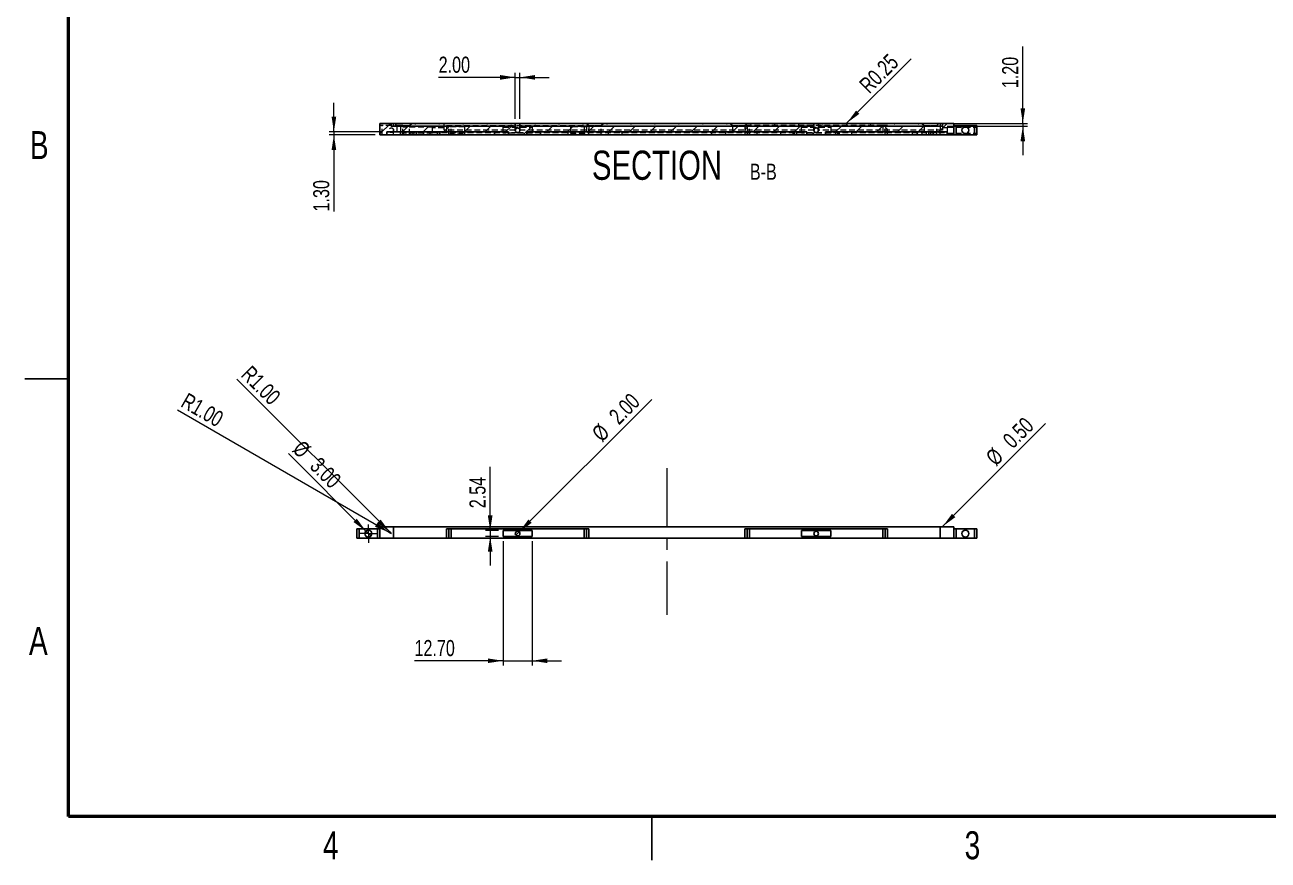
# Model space of a CAD drawing. Header units: millimetres. Extents: x 3 to 556, y 3 to 429.
# Drawn here: x 3.2 to 273.9, y 3.2 to 185 of the extents above; entities that cross this region are included whole.
import ezdxf

# ---------------------------------------------------------------- set-up
doc = ezdxf.new("R2010")
doc.units = ezdxf.units.MM
doc.linetypes.add('CENTERX2', pattern=[20.32, 12.7, -2.54, 2.54, -2.54])
doc.linetypes.add('HIDDEN', pattern=[1.905, 1.27, -0.635])
doc.styles.add('SLDTEXTSTYLE0', font='TXT', dxfattribs={"width": 0.75})
doc.dimstyles.new('SLDDIMSTYLE0', dxfattribs={"dimtxt": 3.5, "dimasz": 3.302, "dimexe": 0, "dimexo": 0.0625, "dimgap": 0.875, "dimtad": 1, "dimlfac": 2, "dimrnd": 1e-09, "dimzin": 0, "dimdsep": 46, "dimtxsty": 'SLDTEXTSTYLE0', "dimblk1": 'NONE', "dimsah": 1, "dimcen": 0, "dimadec": 0, "dimazin": 0, "dimtfac": 1, "dimtmove": 0, "dimatfit": 3, "dimldrblk": 'NONE', "dimfxl": 1, "dimfrac": 2, "dimtolj": 1, "dimtzin": 12, "dimarcsym": 0})
doc.dimstyles.new('SLDDIMSTYLE1', dxfattribs={"dimtxt": 3.5, "dimasz": 3.302, "dimexe": 0, "dimexo": 0.0625, "dimgap": 0.875, "dimtad": 1, "dimlfac": 2, "dimrnd": 1e-09, "dimzin": 4, "dimdsep": 46, "dimtxsty": 'SLDTEXTSTYLE0', "dimblk1": 'NONE', "dimsah": 1, "dimcen": 0, "dimadec": 0, "dimazin": 1, "dimtfac": 1, "dimtmove": 0, "dimatfit": 3, "dimldrblk": 'NONE', "dimfxl": 1, "dimfrac": 2, "dimtolj": 1, "dimtzin": 12, "dimarcsym": 0})
doc.dimstyles.new('SLDDIMSTYLE11', dxfattribs={"dimtxt": 3.5, "dimasz": 3.302, "dimexe": 0, "dimexo": 0.0625, "dimgap": 0.875, "dimtad": 1, "dimlfac": 2, "dimrnd": 1e-09, "dimdsep": 46, "dimtxsty": 'SLDTEXTSTYLE0', "dimsah": 1, "dimcen": 0, "dimadec": 0, "dimazin": 2, "dimtfac": 1, "dimtofl": 0, "dimtmove": 0, "dimatfit": 3, "dimfxl": 1, "dimfrac": 2, "dimtolj": 1, "dimtzin": 12, "dimarcsym": 0})
doc.dimstyles.new('SLDDIMSTYLE2', dxfattribs={"dimtxt": 3.5, "dimasz": 3.302, "dimexe": 0, "dimexo": 0.0625, "dimgap": 0.875, "dimtad": 1, "dimlfac": 2, "dimrnd": 1e-09, "dimzin": 4, "dimdsep": 46, "dimtxsty": 'SLDTEXTSTYLE0', "dimsah": 1, "dimcen": 0, "dimadec": 0, "dimazin": 1, "dimtfac": 1, "dimtofl": 0, "dimtmove": 0, "dimatfit": 3, "dimfxl": 1, "dimfrac": 2, "dimtolj": 1, "dimtzin": 12, "dimarcsym": 0})
doc.dimstyles.new('SLDDIMSTYLE3', dxfattribs={"dimtxt": 3.5, "dimasz": 3.302, "dimexe": 0, "dimexo": 0.0625, "dimgap": 0.875, "dimtad": 1, "dimlfac": 2, "dimrnd": 1e-09, "dimzin": 12, "dimdsep": 46, "dimtxsty": 'SLDTEXTSTYLE0', "dimsah": 1, "dimcen": 0.09, "dimadec": 0, "dimazin": 3, "dimtfac": 1, "dimtmove": 0, "dimatfit": 0, "dimfxl": 1, "dimfrac": 2, "dimtolj": 1, "dimtzin": 12, "dimarcsym": 0})
doc.dimstyles.new('SLDDIMSTYLE4', dxfattribs={"dimtxt": 3.5, "dimasz": 3.302, "dimexe": 0, "dimexo": 0.0625, "dimgap": 0.875, "dimtad": 1, "dimlfac": 2, "dimrnd": 1e-09, "dimzin": 4, "dimdsep": 46, "dimtxsty": 'SLDTEXTSTYLE0', "dimsah": 1, "dimcen": 0.09, "dimadec": 0, "dimazin": 1, "dimtfac": 1, "dimtmove": 0, "dimatfit": 0, "dimfxl": 1, "dimfrac": 2, "dimtolj": 1, "dimtzin": 12, "dimarcsym": 0})
doc.dimstyles.new('SLDDIMSTYLE5', dxfattribs={"dimtxt": 3.5, "dimasz": 3.302, "dimexe": 0, "dimexo": 0.0625, "dimgap": 0.875, "dimtad": 1, "dimlfac": 2, "dimrnd": 1e-09, "dimzin": 4, "dimdsep": 46, "dimtxsty": 'SLDTEXTSTYLE0', "dimblk1": 'NONE', "dimsah": 1, "dimcen": 0, "dimadec": 0, "dimazin": 1, "dimtfac": 1, "dimtmove": 0, "dimatfit": 3, "dimldrblk": 'NONE', "dimfxl": 1, "dimfrac": 2, "dimtolj": 1, "dimtzin": 12, "dimarcsym": 0})

# ---------------------------------------------------------------- blocks, each defined once
blk = doc.blocks.new('_D')
at = {"color": 7, "linetype": 'Continuous', "lineweight": 0}
for q in [(225.42, 98.23), (202.88, 75.69)]:
    blk.add_line((203.05, 75.86), q, dxfattribs=at)
at = {"color": 7, "linetype": 'Continuous', "lineweight": 18}
blk.add_solid([(203.05, 75.86), (205.75, 77.84), (205.03, 78.56)], dxfattribs=at)
at = {"color": 7, "linetype": 'Continuous', "lineweight": 18, "char_height": 3.5, "attachment_point": 1, "rotation": 45, "style": 'SLDTEXTSTYLE0'}
for s, insert in [('0.50', (215.8, 95.05)), ('%%c', (212.11, 91.28))]:
    blk.add_mtext(s, dxfattribs=dict(at, insert=insert))
blk = doc.blocks.new('_None')
blk = doc.blocks.new('_D_1')
at = {"color": 7, "linetype": 'Continuous', "lineweight": 0}
for q in [(60.55, 91.69), (78.5, 73.75)]:
    blk.add_line((77.43, 74.81), q, dxfattribs=at)
at = {"color": 7, "linetype": 'Continuous', "lineweight": 18}
blk.add_solid([(77.43, 74.81), (75.46, 77.5), (74.74, 76.78)], dxfattribs=at)
at = {"color": 7, "linetype": 'Continuous', "lineweight": 18, "char_height": 3.5, "attachment_point": 1, "rotation": 315, "style": 'SLDTEXTSTYLE0'}
for s, insert in [('%%c', (63.72, 94.85)), ('3.00', (67.49, 91.16))]:
    blk.add_mtext(s, dxfattribs=dict(at, insert=insert))
blk = doc.blocks.new('_D_2')
at = {"color": 7, "linetype": 'Continuous', "lineweight": 0}
for q in [(49.33, 107.91), (82.96, 74.28)]:
    blk.add_line((82.61, 74.63), q, dxfattribs=at)
at = {"color": 7, "linetype": 'Continuous', "lineweight": 18}
blk.add_solid([(82.61, 74.63), (80.64, 77.32), (79.92, 76.6)], dxfattribs=at)
at = {"color": 7, "linetype": 'Continuous', "lineweight": 18, "insert": (52.51, 111.1), "char_height": 3.5, "attachment_point": 1, "rotation": 315, "style": 'SLDTEXTSTYLE0'}
blk.add_mtext('R1.00', dxfattribs=at)
blk = doc.blocks.new('_D_3')
at = {"color": 7, "linetype": 'Continuous', "lineweight": 0}
for q in [(36.39, 101.17), (82.96, 74.28)]:
    blk.add_line((82.53, 74.53), q, dxfattribs=at)
at = {"color": 7, "linetype": 'Continuous', "lineweight": 18}
blk.add_solid([(82.53, 74.53), (79.93, 76.62), (79.42, 75.74)], dxfattribs=at)
at = {"color": 7, "linetype": 'Continuous', "lineweight": 18, "insert": (38.64, 105.07), "char_height": 3.5, "attachment_point": 1, "rotation": 330, "style": 'SLDTEXTSTYLE0'}
blk.add_mtext('R1.00', dxfattribs=at)
blk = doc.blocks.new('_D_4')
at = {"color": 7, "linetype": 'Continuous', "lineweight": 0}
for p, q in [((104.49, 74.91), (104.49, 88.84)), ((106.29, 74.91), (103.49, 74.91)), ((106.29, 73.64), (103.49, 73.64)), ((104.49, 74.91), (104.49, 73.64)), ((104.49, 73.64), (104.49, 67.29))]:
    blk.add_line(p, q, dxfattribs=at)
at = {"color": 7, "linetype": 'Continuous', "lineweight": 18}
for points in [[(104.49, 74.91), (105, 78.21), (103.98, 78.21)], [(104.49, 73.64), (103.98, 70.34), (105, 70.34)]]:
    blk.add_solid(points, dxfattribs=at)
at = {"color": 7, "linetype": 'Continuous', "lineweight": 18, "insert": (99.98, 79.79), "char_height": 3.5, "attachment_point": 1, "rotation": 90, "style": 'SLDTEXTSTYLE0'}
blk.add_mtext('2.54', dxfattribs=at)
blk = doc.blocks.new('_D_5')
at = {"color": 7, "linetype": 'Continuous', "lineweight": 0}
for p, q in [((107.29, 72.64), (107.29, 45.58)), ((113.64, 72.64), (113.64, 45.58)), ((107.29, 46.58), (88.01, 46.58)), ((107.29, 46.58), (113.64, 46.58)), ((113.64, 46.58), (119.99, 46.58))]:
    blk.add_line(p, q, dxfattribs=at)
at = {"color": 7, "linetype": 'Continuous', "lineweight": 18}
for points in [[(107.29, 46.58), (103.99, 47.09), (103.99, 46.08)], [(113.64, 46.58), (116.94, 46.08), (116.94, 47.09)]]:
    blk.add_solid(points, dxfattribs=at)
at = {"color": 7, "linetype": 'Continuous', "lineweight": 18, "insert": (88.01, 51.1), "char_height": 3.5, "attachment_point": 1, "style": 'SLDTEXTSTYLE0'}
blk.add_mtext('12.70', dxfattribs=at)
blk = doc.blocks.new('_D_6')
at = {"color": 7, "linetype": 'Continuous', "lineweight": 0}
for q in [(139.66, 103.47), (110.11, 73.92)]:
    blk.add_line((110.82, 74.63), q, dxfattribs=at)
at = {"color": 7, "linetype": 'Continuous', "lineweight": 18}
blk.add_solid([(110.82, 74.63), (113.51, 76.6), (112.79, 77.32)], dxfattribs=at)
at = {"color": 7, "linetype": 'Continuous', "lineweight": 18, "char_height": 3.5, "attachment_point": 1, "rotation": 45, "style": 'SLDTEXTSTYLE0'}
for s, insert in [('2.00', (130.04, 100.29)), ('%%c', (126.34, 96.52))]:
    blk.add_mtext(s, dxfattribs=dict(at, insert=insert))
blk = doc.blocks.new('SW_CENTERMARKSYMBOL_0')
at = {"color": 0, "linetype": 'Continuous', "lineweight": 18}
for p, q in [((-1.25, 0), (-2, 0)), ((0, 0), (-1.25, 0)), ((0, 1.25), (0, 2)), ((0, 0), (0, 1.25)), ((0, 0), (0, -1.25)), ((0, 0), (1.25, 0)), ((1.25, 0), (2, 0)), ((0, -1.25), (0, -2))]:
    blk.add_line(p, q, dxfattribs=at)
blk = doc.blocks.new('_D_51')
at = {"color": 7, "linetype": 'Continuous', "lineweight": 0}
for p, q in [((70.46, 161.74), (70.46, 168.09)), ((80.96, 161.74), (69.46, 161.74)), ((79.46, 161.09), (69.46, 161.09)), ((70.46, 161.74), (70.46, 161.09)), ((70.46, 161.09), (70.46, 144.4))]:
    blk.add_line(p, q, dxfattribs=at)
at = {"color": 7, "linetype": 'Continuous', "lineweight": 18}
for points in [[(70.46, 161.74), (70.97, 165.04), (69.96, 165.04)], [(70.46, 161.09), (69.96, 157.79), (70.97, 157.79)]]:
    blk.add_solid(points, dxfattribs=at)
at = {"color": 7, "linetype": 'Continuous', "lineweight": 18, "insert": (65.95, 144.4), "char_height": 3.5, "attachment_point": 1, "rotation": 90, "style": 'SLDTEXTSTYLE0'}
blk.add_mtext('1.30', dxfattribs=at)
blk = doc.blocks.new('_D_52')
at = {"color": 7, "linetype": 'Continuous', "lineweight": 0}
for p, q in [((220.46, 163.59), (220.46, 180.29)), ((203.84, 163.59), (221.46, 163.59)), ((203.96, 162.99), (221.46, 162.99)), ((220.46, 163.59), (220.46, 162.99)), ((220.46, 162.99), (220.46, 156.64))]:
    blk.add_line(p, q, dxfattribs=at)
at = {"color": 7, "linetype": 'Continuous', "lineweight": 18}
for points in [[(220.46, 163.59), (220.97, 166.89), (219.96, 166.89)], [(220.46, 162.99), (219.96, 159.69), (220.97, 159.69)]]:
    blk.add_solid(points, dxfattribs=at)
at = {"color": 7, "linetype": 'Continuous', "lineweight": 18, "insert": (215.95, 171.24), "char_height": 3.5, "attachment_point": 1, "rotation": 90, "style": 'SLDTEXTSTYLE0'}
blk.add_mtext('1.20', dxfattribs=at)
blk = doc.blocks.new('_D_53')
at = {"color": 7, "linetype": 'Continuous', "lineweight": 0}
for q in [(196.12, 177.61), (182.1, 163.59)]:
    blk.add_line((182.18, 163.68), q, dxfattribs=at)
at = {"color": 7, "linetype": 'Continuous', "lineweight": 18}
blk.add_solid([(182.18, 163.68), (184.88, 165.66), (184.16, 166.37)], dxfattribs=at)
at = {"color": 7, "linetype": 'Continuous', "lineweight": 18, "insert": (184.56, 172.36), "char_height": 3.5, "attachment_point": 1, "rotation": 45, "style": 'SLDTEXTSTYLE0'}
blk.add_mtext('R0.25', dxfattribs=at)
blk = doc.blocks.new('_D_54')
at = {"color": 7, "linetype": 'Continuous', "lineweight": 0}
for p, q in [((109.96, 173.6), (93.27, 173.6)), ((109.96, 164.59), (109.96, 174.6)), ((109.96, 173.6), (110.96, 173.6)), ((110.96, 164.59), (110.96, 174.6)), ((110.96, 173.6), (117.31, 173.6))]:
    blk.add_line(p, q, dxfattribs=at)
at = {"color": 7, "linetype": 'Continuous', "lineweight": 18}
for points in [[(109.96, 173.6), (106.66, 174.11), (106.66, 173.09)], [(110.96, 173.6), (114.27, 173.09), (114.27, 174.11)]]:
    blk.add_solid(points, dxfattribs=at)
at = {"color": 7, "linetype": 'Continuous', "lineweight": 18, "insert": (93.27, 178.11), "char_height": 3.5, "attachment_point": 1, "style": 'SLDTEXTSTYLE0'}
blk.add_mtext('2.00', dxfattribs=at)
blk = doc.blocks.new('SW_NOTE_0_3')
at = {"color": 0, "linetype": 'Continuous', "lineweight": 0, "attachment_point": 2, "style": 'SLDTEXTSTYLE0'}
for s, insert, char_height in [('SECTION', (17.36, 8.19), 6.35), ('B-B', (40.51, 5.35), 3.5)]:
    blk.add_mtext(s, dxfattribs=dict(at, insert=insert, char_height=char_height))

msp = doc.modelspace()

# ---------------------------------------------------------------- hatches: boundary and pattern name
at = {"linetype": 'Continuous', "lineweight": 18}
h = msp.add_hatch(dxfattribs=at)
h.set_pattern_fill('ANSI31', style=0)
edge = h.paths.add_edge_path(flags=0)
edge.add_line((202.9649, 163.4675), (202.9649, 162.9925))
edge.add_line((202.9649, 162.9925), (175.9649, 162.9925))
edge.add_line((175.9649, 162.9925), (175.9649, 162.0925))
edge.add_arc((175.4649, 162.0925), 0.5, 180, 360, ccw=False)
edge.add_line((174.9649, 162.0925), (174.9649, 162.9925))
edge.add_line((174.9649, 162.9925), (110.9649, 162.9925))
edge.add_line((110.9649, 162.9925), (110.9649, 162.0925))
edge.add_arc((110.4649, 162.0925), 0.5, 180, 360, ccw=False)
edge.add_line((109.9649, 162.0925), (109.9649, 162.9925))
edge.add_line((109.9649, 162.9925), (82.9649, 162.9925))
edge.add_line((82.9649, 162.9925), (82.9649, 163.4675))
edge.add_arc((82.9649, 163.5925), 0.125, 180, 270, ccw=False)
edge.add_line((82.8399, 163.5925), (80.4649, 163.5925))
edge.add_line((80.4649, 163.5925), (80.4649, 161.0925))
edge.add_line((80.4649, 161.0925), (81.9649, 161.0925))
edge.add_line((81.9649, 161.0925), (81.9649, 161.7425))
edge.add_line((81.9649, 161.7425), (108.4649, 161.7425))
edge.add_line((108.4649, 161.7425), (108.4649, 161.0925))
edge.add_line((108.4649, 161.0925), (112.4649, 161.0925))
edge.add_line((112.4649, 161.0925), (112.4649, 161.7425))
edge.add_line((112.4649, 161.7425), (173.4649, 161.7425))
edge.add_line((173.4649, 161.7425), (173.4649, 161.0925))
edge.add_line((173.4649, 161.0925), (177.4649, 161.0925))
edge.add_line((177.4649, 161.0925), (177.4649, 161.7425))
edge.add_line((177.4649, 161.7425), (203.9649, 161.7425))
edge.add_line((203.9649, 161.7425), (203.9649, 161.0925))
edge.add_line((203.9649, 161.0925), (205.4649, 161.0925))
edge.add_line((205.4649, 161.0925), (205.4649, 163.5925))
edge.add_line((205.4649, 163.5925), (203.0899, 163.5925))
edge.add_arc((202.9649, 163.5925), 0.125, 270, 360, ccw=False)

# ---------------------------------------------------------------- linework, layer by layer
at = {"color": 7, "linetype": 'Continuous', "lineweight": 50}
for p, q in [((12.7, 12.7), (12.7, 419.1)), ((546.1, 12.7), (12.7, 12.7))]:
    msp.add_line(p, q, dxfattribs=at)
at = {"color": 7, "linetype": 'Continuous', "lineweight": 25}
for p, q in [((80.4649, 163.5925), (80.4649, 161.0925)), ((82.8399, 163.5925), (80.4649, 163.5925)), ((82.8399, 163.5925), (83.0899, 163.5925)), ((82.9649, 162.9925), (82.9649, 163.4675)), ((109.9649, 162.9925), (82.9649, 162.9925)), ((88.0573, 163.5925), (83.0899, 163.5925)), ((88.0573, 163.5925), (88.3073, 163.5925)), ((93.2747, 163.5925), (88.3073, 163.5925)), ((93.2747, 163.5925), (93.5247, 163.5925)), ((98.4921, 163.5925), (93.5247, 163.5925)), ((98.4921, 163.5925), (98.7421, 163.5925)), ((103.7094, 163.5925), (98.7421, 163.5925)), ((103.7094, 163.5925), (103.9594, 163.5925)), ((108.9268, 163.5925), (103.9594, 163.5925)), ((108.9268, 163.5925), (109.1768, 163.5925)), ((109.9649, 163.5925), (109.1768, 163.5925)), ((109.9649, 162.9925), (109.9649, 163.5925)), ((110.9649, 163.5925), (109.9649, 163.5925)), ((109.9649, 162.0925), (109.9649, 162.9925)), ((114.1442, 163.5925), (110.9649, 163.5925)), ((110.9649, 163.5925), (110.9649, 162.9925)), ((110.9649, 162.9925), (110.9649, 162.0925)), ((174.9649, 162.9925), (110.9649, 162.9925)), ((114.1442, 163.5925), (114.3942, 163.5925)), ((119.3616, 163.5925), (114.3942, 163.5925)), ((119.3616, 163.5925), (119.6116, 163.5925)), ((124.579, 163.5925), (119.6116, 163.5925)), ((124.579, 163.5925), (124.829, 163.5925)), ((129.7964, 163.5925), (124.829, 163.5925)), ((129.7964, 163.5925), (130.0464, 163.5925)), ((135.0138, 163.5925), (130.0464, 163.5925)), ((135.0138, 163.5925), (135.2638, 163.5925)), ((140.2312, 163.5925), (135.2638, 163.5925)), ((140.2312, 163.5925), (140.4812, 163.5925)), ((145.4486, 163.5925), (140.4812, 163.5925)), ((145.4486, 163.5925), (145.6986, 163.5925)), ((150.666, 163.5925), (145.6986, 163.5925)), ((150.666, 163.5925), (150.916, 163.5925)), ((155.8834, 163.5925), (150.916, 163.5925)), ((155.8834, 163.5925), (156.1334, 163.5925)), ((161.1008, 163.5925), (156.1334, 163.5925)), ((161.1008, 163.5925), (161.3508, 163.5925)), ((166.3181, 163.5925), (161.3508, 163.5925)), ((166.3181, 163.5925), (166.5681, 163.5925)), ((171.5355, 163.5925), (166.5681, 163.5925)), ((171.5355, 163.5925), (171.7855, 163.5925)), ((174.9649, 163.5925), (171.7855, 163.5925)), ((174.9649, 162.9925), (174.9649, 163.5925)), ((174.9649, 163.5925), (175.9649, 163.5925)), ((174.9649, 162.0925), (174.9649, 162.9925)), ((176.7529, 163.5925), (175.9649, 163.5925)), ((175.9649, 163.5925), (175.9649, 162.9925)), ((175.9649, 162.9925), (175.9649, 162.0925)), ((202.9649, 162.9925), (175.9649, 162.9925)), ((176.7529, 163.5925), (177.0029, 163.5925)), ((181.9703, 163.5925), (177.0029, 163.5925)), ((181.9703, 163.5925), (182.2203, 163.5925)), ((187.1877, 163.5925), (182.2203, 163.5925)), ((187.1877, 163.5925), (187.4377, 163.5925)), ((192.4051, 163.5925), (187.4377, 163.5925)), ((192.4051, 163.5925), (192.6551, 163.5925)), ((197.6225, 163.5925), (192.6551, 163.5925)), ((197.6225, 163.5925), (197.8725, 163.5925)), ((202.8399, 163.5925), (197.8725, 163.5925)), ((202.8399, 163.5925), (203.0899, 163.5925)), ((202.9649, 162.9925), (202.9649, 163.4675)), ((205.4649, 163.5925), (203.0899, 163.5925)), ((205.4649, 161.0925), (205.4649, 163.5925)), ((205.4649, 163.0925), (205.9649, 163.0925)), ((205.9649, 163.0925), (205.9649, 161.0925)), ((205.9649, 163.0925), (209.9649, 163.0925)), ((209.9649, 161.0925), (209.9649, 163.0925)), ((209.9649, 163.0925), (210.4649, 163.0925)), ((210.4649, 163.0925), (210.4649, 161.0925)), ((80.4649, 161.0925), (81.9649, 161.0925)), ((108.4649, 161.7425), (81.9649, 161.7425)), ((81.9649, 161.0925), (81.9649, 161.7425)), ((84.9649, 161.0925), (81.9649, 161.0925)), ((84.9649, 161.7425), (84.9649, 161.0925)), ((84.9649, 161.0925), (85.5736, 161.0925)), ((85.5736, 161.7425), (85.5736, 161.0925)), ((85.5736, 161.0925), (88.4486, 161.0925)), ((89.9649, 161.0925), (88.4153, 161.0925)), ((88.4486, 161.0925), (88.4486, 161.7425)), ((89.9649, 161.7425), (89.9649, 161.0925)), ((89.9649, 161.0925), (93.0458, 161.0925)), ((93.0458, 161.0925), (93.0458, 161.7425)), ((93.5318, 161.0925), (93.0458, 161.0925)), ((93.5318, 161.7425), (93.5318, 161.0925)), ((96.4472, 161.0925), (93.5318, 161.0925)), ((96.4472, 161.7425), (96.4472, 161.0925)), ((96.4472, 161.0925), (105.4649, 161.0925)), ((105.4649, 161.0925), (105.4649, 161.7425)), ((108.4649, 161.0925), (105.4649, 161.0925)), ((108.4649, 161.7425), (108.4649, 161.0925)), ((108.4649, 161.0925), (112.4649, 161.0925)), ((173.4649, 161.7425), (112.4649, 161.7425)), ((112.4649, 161.0925), (112.4649, 161.7425)), ((115.4649, 161.0925), (112.4649, 161.0925)), ((115.4649, 161.7425), (115.4649, 161.0925)), ((115.4649, 161.0925), (170.4649, 161.0925)), ((170.4649, 161.0925), (170.4649, 161.7425)), ((173.4649, 161.0925), (170.4649, 161.0925)), ((173.4649, 161.7425), (173.4649, 161.0925)), ((173.4649, 161.0925), (177.4649, 161.0925)), ((203.9649, 161.7425), (177.4649, 161.7425)), ((177.4649, 161.0925), (177.4649, 161.7425)), ((180.4649, 161.0925), (177.4649, 161.0925)), ((180.4649, 161.7425), (180.4649, 161.0925)), ((180.4649, 161.0925), (197.4812, 161.0925)), ((197.4812, 161.7425), (197.4812, 161.0925)), ((197.4812, 161.0925), (200.3562, 161.0925)), ((200.3562, 161.7425), (200.3562, 161.0925)), ((200.3562, 161.0925), (200.9649, 161.0925)), ((200.9649, 161.0925), (200.9649, 161.7425)), ((203.9649, 161.0925), (200.9649, 161.0925)), ((203.9649, 161.7425), (203.9649, 161.0925)), ((203.9649, 161.0925), (205.4649, 161.0925)), ((205.9649, 161.0925), (205.4649, 161.0925)), ((205.9649, 161.0925), (209.9649, 161.0925)), ((210.4649, 161.0925), (209.9649, 161.0925)), ((12.7, 107.95), (3.175, 107.95)), ((75.4649, 73.2757), (75.4649, 75.2757)), ((75.4649, 75.2757), (75.9649, 75.2757)), ((75.9649, 73.2757), (75.4649, 73.2757)), ((75.9649, 75.2757), (75.9649, 73.2757)), ((75.9649, 75.2757), (79.9649, 75.2757)), ((75.9649, 73.2757), (79.9649, 73.2757)), ((79.9649, 73.2757), (79.9649, 75.2757)), ((79.9649, 75.2757), (80.4649, 75.2757)), ((80.4649, 73.2757), (79.9649, 73.2757)), ((80.4649, 73.2757), (80.4649, 75.7757)), ((80.4649, 75.7757), (83.4649, 75.7757)), ((83.4649, 73.2757), (80.4649, 73.2757)), ((83.4649, 75.7757), (83.4649, 73.2757)), ((83.4649, 75.7757), (202.4649, 75.7757)), ((83.4649, 73.2757), (94.9649, 73.2757)), ((94.9649, 75.2757), (125.9649, 75.2757)), ((94.9649, 73.2757), (94.9649, 75.2757)), ((95.4649, 73.2757), (94.9649, 73.2757)), ((95.4649, 75.2757), (95.4649, 73.2757)), ((95.9649, 73.2757), (95.4649, 73.2757)), ((95.9649, 75.2757), (95.9649, 73.2757)), ((95.9649, 73.2757), (124.9649, 73.2757)), ((107.2899, 74.9107), (107.2899, 73.6407)), ((113.6399, 74.9107), (107.2899, 74.9107)), ((107.2899, 73.6407), (113.6399, 73.6407)), ((113.6399, 73.6407), (113.6399, 74.9107)), ((124.9649, 73.2757), (124.9649, 75.2757)), ((125.4649, 73.2757), (124.9649, 73.2757)), ((125.4649, 73.2757), (125.4649, 75.2757)), ((125.9649, 73.2757), (125.4649, 73.2757)), ((125.9649, 75.2757), (125.9649, 73.2757)), ((125.9649, 73.2757), (159.9649, 73.2757)), ((159.9649, 73.2757), (159.9649, 75.2757)), ((159.9649, 75.2757), (160.4649, 75.2757)), ((160.4649, 73.2757), (159.9649, 73.2757)), ((160.4649, 73.2757), (160.4649, 75.2757)), ((160.4649, 75.2757), (160.9649, 75.2757)), ((160.9649, 73.2757), (160.4649, 73.2757)), ((160.9649, 75.2757), (160.9649, 73.2757)), ((160.9649, 75.2757), (189.9649, 75.2757)), ((160.9649, 73.2757), (189.9649, 73.2757)), ((172.2899, 74.9107), (172.2899, 73.6407)), ((178.6399, 74.9107), (172.2899, 74.9107)), ((172.2899, 73.6407), (178.6399, 73.6407)), ((178.6399, 73.6407), (178.6399, 74.9107)), ((189.9649, 73.2757), (189.9649, 75.2757)), ((189.9649, 75.2757), (190.4649, 75.2757)), ((190.4649, 73.2757), (189.9649, 73.2757)), ((190.4649, 75.2757), (190.4649, 73.2757)), ((190.4649, 75.2757), (190.9649, 75.2757)), ((190.9649, 73.2757), (190.4649, 73.2757)), ((190.9649, 75.2757), (190.9649, 73.2757)), ((190.9649, 73.2757), (202.4649, 73.2757)), ((202.4649, 73.2757), (202.4649, 75.7757)), ((202.4649, 75.7757), (205.4649, 75.7757)), ((205.4649, 73.2757), (202.4649, 73.2757)), ((205.4649, 75.7757), (205.4649, 73.2757)), ((205.4649, 75.2757), (205.9649, 75.2757)), ((205.9649, 73.2757), (205.4649, 73.2757)), ((205.9649, 75.2757), (205.9649, 73.2757)), ((205.9649, 75.2757), (209.9649, 75.2757)), ((205.9649, 73.2757), (209.9649, 73.2757)), ((209.9649, 73.2757), (209.9649, 75.2757)), ((209.9649, 75.2757), (210.4649, 75.2757)), ((210.4649, 73.2757), (209.9649, 73.2757)), ((210.4649, 75.2757), (210.4649, 73.2757)), ((139.7, 12.7), (139.7, 3.175))]:
    msp.add_line(p, q, dxfattribs=at)
at = {"color": 7, "linetype": 'HIDDEN', "lineweight": 18}
for p, q in [((80.9649, 163.0925), (80.4649, 163.0925)), ((80.9649, 161.0925), (80.9649, 163.0925)), ((84.9649, 163.0925), (80.9649, 163.0925)), ((83.4649, 161.0925), (83.4649, 163.5925)), ((83.7236, 163.5925), (84.1986, 163.1175)), ((84.1986, 163.1175), (85.5736, 163.1175)), ((84.1986, 163.1175), (84.1986, 161.0925)), ((84.9649, 163.0925), (84.9649, 161.0925)), ((85.4649, 163.0925), (84.9649, 163.0925)), ((85.4649, 161.0925), (85.4649, 163.0925)), ((91.9649, 162.7275), (85.4649, 162.7275)), ((85.5736, 163.1175), (86.9486, 163.1175)), ((86.9486, 163.1175), (87.4236, 163.5925)), ((86.9486, 161.0925), (86.9486, 163.1175)), ((91.9649, 161.4575), (91.9649, 162.7275)), ((94.4649, 162.5925), (91.9649, 162.5925)), ((94.4649, 162.0925), (94.4649, 163.5925)), ((94.9649, 163.0925), (94.9649, 161.0925)), ((94.9649, 163.0925), (125.9649, 163.0925)), ((95.4649, 161.0925), (95.4649, 163.0925)), ((98.9649, 162.8425), (95.4649, 162.8425)), ((95.9649, 161.0925), (95.9649, 163.0925)), ((98.9649, 162.0925), (98.9649, 162.8425)), ((107.2899, 162.7275), (113.6399, 162.7275)), ((107.2899, 161.4575), (107.2899, 162.7275)), ((113.6399, 162.7275), (113.6399, 161.4575)), ((121.9649, 162.8425), (121.9649, 161.3425)), ((125.4649, 162.8425), (121.9649, 162.8425)), ((124.9649, 163.0925), (124.9649, 161.0925)), ((125.4627, 163.5925), (125.9377, 163.1175)), ((125.4649, 163.0925), (125.4649, 161.0925)), ((125.9377, 163.1175), (127.3127, 163.1175)), ((125.9377, 163.1175), (125.9377, 161.0925)), ((125.9649, 161.0925), (125.9649, 163.0925)), ((127.3127, 163.1175), (128.6877, 163.1175)), ((128.6877, 163.1175), (129.1627, 163.5925)), ((128.6877, 161.0925), (128.6877, 163.1175)), ((156.7671, 163.5925), (157.2421, 163.1175)), ((157.2421, 163.1175), (158.6171, 163.1175)), ((157.2421, 163.1175), (157.2421, 161.0925)), ((158.6171, 163.1175), (159.9921, 163.1175)), ((159.9649, 163.0925), (159.9649, 161.0925)), ((160.4649, 163.0925), (159.9649, 163.0925)), ((159.9921, 163.1175), (160.4671, 163.5925)), ((159.9921, 161.0925), (159.9921, 163.1175)), ((160.4649, 163.0925), (160.4649, 161.0925)), ((160.9649, 163.0925), (160.4649, 163.0925)), ((189.9649, 163.0925), (160.9649, 163.0925)), ((160.9649, 161.0925), (160.9649, 163.0925)), ((172.2899, 162.7275), (178.6399, 162.7275)), ((172.2899, 161.4575), (172.2899, 162.7275)), ((178.6399, 162.7275), (178.6399, 161.4575)), ((190.4649, 163.0925), (189.9649, 163.0925)), ((189.9649, 163.0925), (189.9649, 161.0925)), ((190.4649, 161.0925), (190.4649, 163.0925)), ((190.9649, 163.0925), (190.4649, 163.0925)), ((190.9649, 161.0925), (190.9649, 163.0925)), ((198.5062, 163.5925), (198.9812, 163.1175)), ((198.9812, 163.1175), (200.3562, 163.1175)), ((198.9812, 163.1175), (198.9812, 161.0925)), ((200.3562, 163.1175), (201.7312, 163.1175)), ((201.7312, 163.1175), (202.2062, 163.5925)), ((201.7312, 161.0925), (201.7312, 163.1175)), ((202.4649, 163.5925), (202.4649, 161.7425)), ((202.9649, 162.9925), (202.9649, 162.0925)), ((203.9649, 162.5925), (202.9649, 162.5925)), ((203.9649, 162.7275), (210.4649, 162.7275)), ((203.9649, 162.7275), (203.9649, 161.7425)), ((205.9649, 161.0925), (205.9649, 163.0925)), ((209.9649, 163.0925), (209.9649, 161.0925)), ((91.9649, 161.4575), (85.4649, 161.4575)), ((86.9649, 161.7425), (86.9649, 161.0925)), ((87.7225, 161.0925), (87.7225, 161.7425)), ((88.4153, 161.0925), (88.4153, 161.7425)), ((89.9649, 161.0925), (89.9649, 161.7425)), ((91.3806, 161.7425), (91.3806, 161.0925)), ((91.9649, 161.5925), (110.4649, 161.5925)), ((93.0458, 161.7425), (93.0458, 161.0925)), ((93.5318, 161.0925), (93.5318, 161.7425)), ((109.9649, 162.0925), (94.4649, 162.0925)), ((95.4649, 161.3425), (98.9649, 161.3425)), ((96.4472, 161.0925), (96.4472, 161.7425)), ((98.9649, 161.3425), (98.9649, 162.0925)), ((105.4649, 161.7425), (105.4649, 161.0925)), ((113.6399, 161.4575), (107.2899, 161.4575)), ((110.4649, 161.5925), (175.4649, 161.5925)), ((174.9649, 162.0925), (110.9649, 162.0925)), ((115.4649, 161.0925), (115.4649, 161.7425)), ((121.5057, 161.0925), (121.5057, 161.7425)), ((121.9649, 161.3425), (125.4649, 161.3425)), ((124.471, 161.7425), (124.471, 161.0925)), ((130.1877, 161.7425), (130.1877, 161.0925)), ((133.1877, 161.7425), (133.1877, 161.0925)), ((152.7421, 161.0925), (152.7421, 161.7425)), ((155.7421, 161.7425), (155.7421, 161.0925)), ((160.527, 161.0925), (160.527, 161.7425)), ((162.5199, 161.7425), (162.5199, 161.0925)), ((167.7899, 161.0925), (167.7899, 161.7425)), ((170.4649, 161.7425), (170.4649, 161.0925)), ((170.7899, 161.0925), (170.7899, 161.7425)), ((171.172, 161.7425), (171.172, 161.0925)), ((178.6399, 161.4575), (172.2899, 161.4575)), ((175.4649, 161.5925), (203.9649, 161.5925)), ((202.9649, 162.0925), (175.9649, 162.0925)), ((179.7577, 161.0925), (179.7577, 161.7425)), ((180.1399, 161.7425), (180.1399, 161.0925)), ((180.4649, 161.0925), (180.4649, 161.7425)), ((183.1399, 161.7425), (183.1399, 161.0925)), ((196.4534, 161.0925), (196.4534, 161.7425)), ((198.4463, 161.7425), (198.4463, 161.0925)), ((199.4649, 161.0925), (199.4649, 161.7425)), ((199.92, 161.7425), (199.92, 161.0925)), ((202.4649, 161.0925), (202.4649, 161.7425)), ((203.9649, 161.4575), (210.4649, 161.4575))]:
    msp.add_line(p, q, dxfattribs=at)
at = {"color": 7, "linetype": 'CENTERX2', "lineweight": 18}
msp.add_line((142.9649, 88.4863), (142.9649, 56.5842), dxfattribs=at)
at = {"color": 7, "linetype": 'HIDDEN', "lineweight": 18}
msp.add_circle((82.9649, 162.0925), 0.5, dxfattribs=at)
at = {"color": 7, "linetype": 'Continuous', "lineweight": 25}
for centre, radius in [((207.9649, 162.0925), 0.75), ((77.9649, 74.2757), 0.75), ((110.4649, 74.2757), 0.5), ((175.4649, 74.2757), 0.5), ((207.9649, 74.2757), 0.75)]:
    msp.add_circle(centre, radius, dxfattribs=at)
for centre, radius, start, end in [((82.9649, 163.5925), 0.125, 180, 270), ((110.4649, 162.0925), 0.5, 0, 180), ((175.4649, 162.0925), 0.5, 0, 180), ((202.9649, 163.5925), 0.125, 270, 0), ((110.4649, 162.0925), 0.5, 180, 0), ((175.4649, 162.0925), 0.5, 180, 0)]:
    msp.add_arc(centre, radius, start, end, dxfattribs=at)
at = {"color": 7, "linetype": 'HIDDEN', "lineweight": 18}
for centre, start, end in [((160.4649, 162.0925), 90, 270), ((190.4649, 162.0925), 0, 90), ((190.4649, 162.0925), 270, 0)]:
    msp.add_arc(centre, 0.5, start, end, dxfattribs=at)
at = {"color": 7, "linetype": 'Continuous', "lineweight": 25}
for points, knots in [([(82.9649, 163.4675), (82.998, 163.4675), (83.0303, 163.4811), (83.0762, 163.5271), (83.0899, 163.5594), (83.0899, 163.5925)], [0, 0, 0, 0, 0.5, 0.5, 1, 1, 1, 1]), ([(88.0573, 163.5925), (88.0573, 163.5594), (88.0709, 163.5271), (88.1169, 163.4811), (88.1495, 163.4676), (88.2149, 163.4675), (88.2474, 163.4809), (88.2938, 163.5273), (88.3073, 163.5594), (88.3073, 163.5925)], [0, 0, 0, 0, 0.25, 0.25, 0.5, 0.5, 0.75, 0.75, 1, 1, 1, 1]), ([(93.2747, 163.5925), (93.2747, 163.5594), (93.2883, 163.5271), (93.3343, 163.4811), (93.3669, 163.4676), (93.4323, 163.4675), (93.4648, 163.4809), (93.5112, 163.5273), (93.5247, 163.5594), (93.5247, 163.5925)], [0, 0, 0, 0, 0.25, 0.25, 0.5, 0.5, 0.75, 0.75, 1, 1, 1, 1]), ([(98.4921, 163.5925), (98.4921, 163.5594), (98.5057, 163.5271), (98.5517, 163.4811), (98.5843, 163.4676), (98.6497, 163.4675), (98.6822, 163.4809), (98.7286, 163.5273), (98.7421, 163.5594), (98.7421, 163.5925)], [0, 0, 0, 0, 0.25, 0.25, 0.5, 0.5, 0.75, 0.75, 1, 1, 1, 1]), ([(103.7094, 163.5925), (103.7094, 163.5594), (103.7231, 163.5271), (103.7691, 163.4811), (103.8016, 163.4676), (103.867, 163.4675), (103.8996, 163.4809), (103.946, 163.5273), (103.9594, 163.5594), (103.9594, 163.5925)], [0, 0, 0, 0, 0.25, 0.25, 0.5, 0.5, 0.75, 0.75, 1, 1, 1, 1]), ([(108.9268, 163.5925), (108.9268, 163.5594), (108.9405, 163.5271), (108.9864, 163.4811), (109.019, 163.4676), (109.0844, 163.4675), (109.1169, 163.4809), (109.1634, 163.5273), (109.1768, 163.5594), (109.1768, 163.5925)], [0, 0, 0, 0, 0.25, 0.25, 0.5, 0.5, 0.75, 0.75, 1, 1, 1, 1]), ([(114.1442, 163.5925), (114.1442, 163.5594), (114.1579, 163.5271), (114.2038, 163.4811), (114.2364, 163.4676), (114.3018, 163.4675), (114.3343, 163.4809), (114.3808, 163.5273), (114.3942, 163.5594), (114.3942, 163.5925)], [0, 0, 0, 0, 0.25, 0.25, 0.5, 0.5, 0.75, 0.75, 1, 1, 1, 1]), ([(119.3616, 163.5925), (119.3616, 163.5594), (119.3752, 163.5271), (119.4212, 163.4811), (119.4538, 163.4676), (119.5192, 163.4675), (119.5517, 163.4809), (119.5982, 163.5273), (119.6116, 163.5594), (119.6116, 163.5925)], [0, 0, 0, 0, 0.25, 0.25, 0.5, 0.5, 0.75, 0.75, 1, 1, 1, 1]), ([(124.579, 163.5925), (124.579, 163.5594), (124.5926, 163.5271), (124.6386, 163.4811), (124.6712, 163.4676), (124.7366, 163.4675), (124.7691, 163.4809), (124.8156, 163.5273), (124.829, 163.5594), (124.829, 163.5925)], [0, 0, 0, 0, 0.25, 0.25, 0.5, 0.5, 0.75, 0.75, 1, 1, 1, 1]), ([(129.7964, 163.5925), (129.7964, 163.5594), (129.81, 163.5271), (129.856, 163.4811), (129.8886, 163.4676), (129.954, 163.4675), (129.9865, 163.4809), (130.033, 163.5273), (130.0464, 163.5594), (130.0464, 163.5925)], [0, 0, 0, 0, 0.25, 0.25, 0.5, 0.5, 0.75, 0.75, 1, 1, 1, 1]), ([(135.0138, 163.5925), (135.0138, 163.5594), (135.0274, 163.5271), (135.0734, 163.4811), (135.106, 163.4676), (135.1714, 163.4675), (135.2039, 163.4809), (135.2504, 163.5273), (135.2638, 163.5594), (135.2638, 163.5925)], [0, 0, 0, 0, 0.25, 0.25, 0.5, 0.5, 0.75, 0.75, 1, 1, 1, 1]), ([(140.2312, 163.5925), (140.2312, 163.5594), (140.2448, 163.5271), (140.2908, 163.4811), (140.3234, 163.4676), (140.3888, 163.4675), (140.4213, 163.4809), (140.4678, 163.5273), (140.4812, 163.5594), (140.4812, 163.5925)], [0, 0, 0, 0, 0.25, 0.25, 0.5, 0.5, 0.75, 0.75, 1, 1, 1, 1]), ([(145.4486, 163.5925), (145.4486, 163.5594), (145.4622, 163.5271), (145.5082, 163.4811), (145.5408, 163.4676), (145.6062, 163.4675), (145.6387, 163.4809), (145.6852, 163.5273), (145.6986, 163.5594), (145.6986, 163.5925)], [0, 0, 0, 0, 0.25, 0.25, 0.5, 0.5, 0.75, 0.75, 1, 1, 1, 1]), ([(150.666, 163.5925), (150.666, 163.5594), (150.6796, 163.5271), (150.7256, 163.4811), (150.7582, 163.4676), (150.8236, 163.4675), (150.8561, 163.4809), (150.9025, 163.5273), (150.916, 163.5594), (150.916, 163.5925)], [0, 0, 0, 0, 0.25, 0.25, 0.5, 0.5, 0.75, 0.75, 1, 1, 1, 1]), ([(155.8834, 163.5925), (155.8834, 163.5594), (155.897, 163.5271), (155.943, 163.4811), (155.9756, 163.4676), (156.041, 163.4675), (156.0735, 163.4809), (156.1199, 163.5273), (156.1334, 163.5594), (156.1334, 163.5925)], [0, 0, 0, 0, 0.25, 0.25, 0.5, 0.5, 0.75, 0.75, 1, 1, 1, 1]), ([(161.1008, 163.5925), (161.1008, 163.5594), (161.1144, 163.5271), (161.1604, 163.4811), (161.1929, 163.4676), (161.2584, 163.4675), (161.2909, 163.4809), (161.3373, 163.5273), (161.3508, 163.5594), (161.3508, 163.5925)], [0, 0, 0, 0, 0.25, 0.25, 0.5, 0.5, 0.75, 0.75, 1, 1, 1, 1]), ([(166.3181, 163.5925), (166.3181, 163.5594), (166.3318, 163.5271), (166.3777, 163.4811), (166.4103, 163.4676), (166.4757, 163.4675), (166.5082, 163.4809), (166.5547, 163.5273), (166.5681, 163.5594), (166.5681, 163.5925)], [0, 0, 0, 0, 0.25, 0.25, 0.5, 0.5, 0.75, 0.75, 1, 1, 1, 1]), ([(171.5355, 163.5925), (171.5355, 163.5594), (171.5492, 163.5271), (171.5951, 163.4811), (171.6277, 163.4676), (171.6931, 163.4675), (171.7256, 163.4809), (171.7721, 163.5273), (171.7855, 163.5594), (171.7855, 163.5925)], [0, 0, 0, 0, 0.25, 0.25, 0.5, 0.5, 0.75, 0.75, 1, 1, 1, 1]), ([(176.7529, 163.5925), (176.7529, 163.5594), (176.7666, 163.5271), (176.8125, 163.4811), (176.8451, 163.4676), (176.9105, 163.4675), (176.943, 163.4809), (176.9895, 163.5273), (177.0029, 163.5594), (177.0029, 163.5925)], [0, 0, 0, 0, 0.25, 0.25, 0.5, 0.5, 0.75, 0.75, 1, 1, 1, 1]), ([(181.9703, 163.5925), (181.9703, 163.5594), (181.9839, 163.5271), (182.0299, 163.4811), (182.0625, 163.4676), (182.1279, 163.4675), (182.1604, 163.4809), (182.2069, 163.5273), (182.2203, 163.5594), (182.2203, 163.5925)], [0, 0, 0, 0, 0.25, 0.25, 0.5, 0.5, 0.75, 0.75, 1, 1, 1, 1]), ([(187.1877, 163.5925), (187.1877, 163.5594), (187.2013, 163.5271), (187.2473, 163.4811), (187.2799, 163.4676), (187.3453, 163.4675), (187.3778, 163.4809), (187.4243, 163.5273), (187.4377, 163.5594), (187.4377, 163.5925)], [0, 0, 0, 0, 0.25, 0.25, 0.5, 0.5, 0.75, 0.75, 1, 1, 1, 1]), ([(192.4051, 163.5925), (192.4051, 163.5594), (192.4187, 163.5271), (192.4647, 163.4811), (192.4973, 163.4676), (192.5627, 163.4675), (192.5952, 163.4809), (192.6417, 163.5273), (192.6551, 163.5594), (192.6551, 163.5925)], [0, 0, 0, 0, 0.25, 0.25, 0.5, 0.5, 0.75, 0.75, 1, 1, 1, 1]), ([(197.6225, 163.5925), (197.6225, 163.5594), (197.6361, 163.5271), (197.6821, 163.4811), (197.7147, 163.4676), (197.7801, 163.4675), (197.8126, 163.4809), (197.8591, 163.5273), (197.8725, 163.5594), (197.8725, 163.5925)], [0, 0, 0, 0, 0.25, 0.25, 0.5, 0.5, 0.75, 0.75, 1, 1, 1, 1]), ([(202.8399, 163.5925), (202.8399, 163.5594), (202.8535, 163.5271), (202.8994, 163.4812), (202.9318, 163.4675), (202.9649, 163.4675)], [0, 0, 0, 0, 0.5, 0.5, 1, 1, 1, 1])]:
    msp.add_open_spline(points, degree=3, knots=knots, dxfattribs=at)

# ---------------------------------------------------------------- block references
at = {"color": 7, "linetype": 'Continuous', "lineweight": 0}
for name, p in [('SW_NOTE_0_3', (123.4505, 149.4559)), ('SW_CENTERMARKSYMBOL_0', (77.9649, 74.2757))]:
    msp.add_blockref(name, p, dxfattribs=at)

# ---------------------------------------------------------------- texts
at = {"color": 7, "linetype": 'Continuous', "lineweight": 0, "char_height": 6.096, "attachment_point": 2, "style": 'SLDTEXTSTYLE0'}
for s, insert in [('B', (6.3034, 161.9007)), ('A', (6.1066, 53.9507)), ('4', (69.7886, 9.4637)), ('3', (209.4886, 9.4637))]:
    msp.add_mtext(s, dxfattribs=dict(at, insert=insert))

# ---------------------------------------------------------------- dimensions: what is measured, and where the dimension line sits
at = {"color": 7, "linetype": 'Continuous', "lineweight": 18}
for center, mpoint, dimstyle, picture, middle in [((182.0953, 163.5925), (182.1837, 163.6809), 'SLDDIMSTYLE11', '_D_53', (192.1026, 173.5998)), ((82.9649, 74.2757), (82.6113, 74.6293), 'SLDDIMSTYLE2', '_D_2', (53.4649, 103.7757)), ((82.9649, 74.2757), (82.5319, 74.5257), 'SLDDIMSTYLE2', '_D_3', (41.4649, 98.2358))]:
    dim = msp.add_radius_dim(center=center, mpoint=mpoint, dimstyle=dimstyle, dxfattribs=at)
    dim.commit()
    dim.dimension.update_dxf_attribs({"geometry": picture, "text_midpoint": middle, "dimtype": 164})
for base, p1, p2, dimstyle, picture, middle in [((220.4649, 162.9925), (202.8399, 163.5925), (202.9649, 162.9925), 'SLDDIMSTYLE4', '_D_52', (220.4649, 175.7613)), ((70.4649, 161.0925), (81.9649, 161.7425), (80.4649, 161.0925), 'SLDDIMSTYLE4', '_D_51', (70.4649, 148.9238)), ((104.4924, 73.6407), (107.2899, 74.9107), (107.2899, 73.6407), 'SLDDIMSTYLE3', '_D_4', (104.4924, 84.3149))]:
    dim = msp.add_linear_dim(base=base, p1=p1, p2=p2, angle=90, dimstyle=dimstyle, dxfattribs=at)
    dim.commit()
    dim.dimension.update_dxf_attribs({"geometry": picture, "text_midpoint": middle, "dimtype": 160})
for base, p1, p2, picture, middle in [((110.9649, 173.5998), (109.9649, 163.5925), (110.9649, 163.5925), '_D_54', (97.7961, 173.5998)), ((113.6399, 46.5842), (107.2899, 73.6407), (113.6399, 73.6407), '_D_5', (93.8281, 46.5842))]:
    dim = msp.add_linear_dim(base=base, p1=p1, p2=p2, dimstyle='SLDDIMSTYLE4', dxfattribs=at)
    dim.commit()
    dim.dimension.update_dxf_attribs({"geometry": picture, "text_midpoint": middle, "dimtype": 160})
for p1, p2, dimstyle, picture, middle in [((110.1113, 73.9222), (110.8184, 74.6293), 'SLDDIMSTYLE5', '_D_6', (134.6754, 98.4863)), ((202.8765, 75.6873), (203.0533, 75.8641), 'SLDDIMSTYLE0', '_D', (220.4649, 93.2757)), ((78.4952, 73.7454), (77.4346, 74.806), 'SLDDIMSTYLE1', '_D_1', (65.4649, 86.7757))]:
    dim = msp.add_diameter_dim_2p(p1=p1, p2=p2, dimstyle=dimstyle, dxfattribs=at)
    dim.commit()
    dim.dimension.update_dxf_attribs({"geometry": picture, "text_midpoint": middle, "dimtype": 163})

doc.saveas('drawing.dxf')
